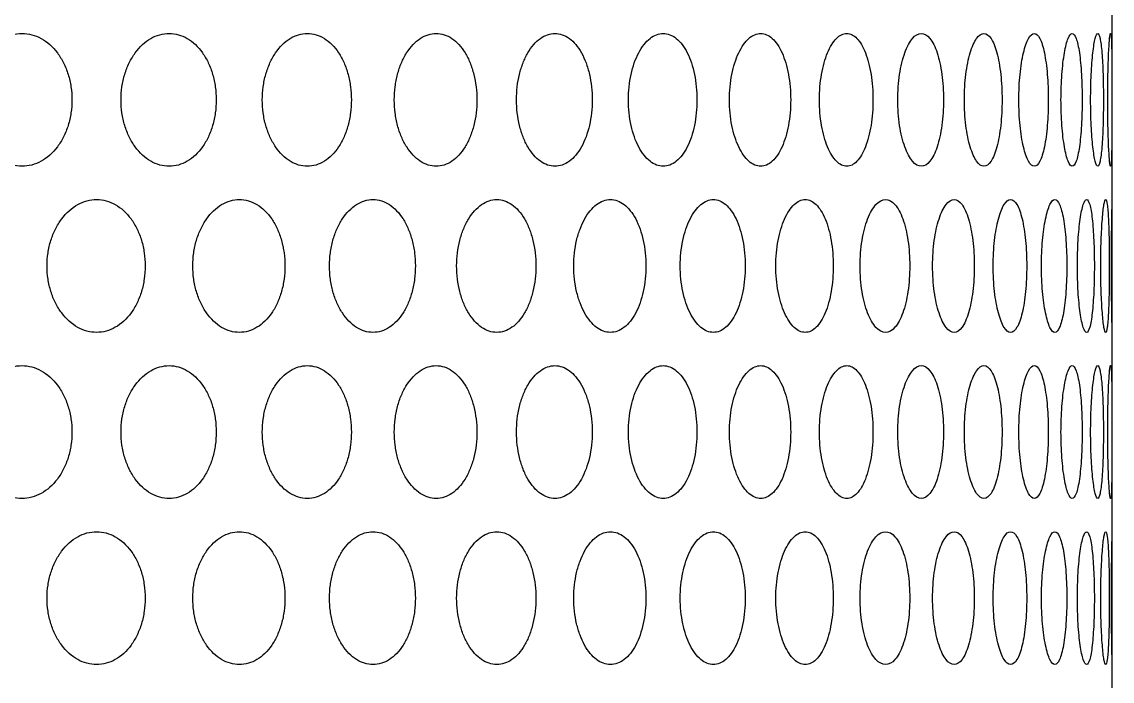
# Model space of a CAD drawing. Header units: millimetres. Extents: x 324 to 7054, y -67 to 2159.
# Drawn here: x 859.9 to 925.5, y 274 to 313.7 of the extents above; entities that cross this region are included whole.
import ezdxf

# ---------------------------------------------------------------- set-up
doc = ezdxf.new("R2010")
doc.units = ezdxf.units.MM
doc.header["$LTSCALE"] = 153.67
doc.layers.get('0').update_dxf_attribs({"linetype": 'CONTINUOUS'})
doc.layers.add('02___PRT_ALL_AXES', color=7, linetype='CONTINUOUS')

msp = doc.modelspace()

# ---------------------------------------------------------------- linework, layer by layer
at = {"linetype": 'Continuous'}
msp.add_line((925.51376, 232.49176), (925.51376, 776), dxfattribs=at)
at = {"layer": '02___PRT_ALL_AXES', "linetype": 'Continuous'}
for points, knots in [([(856.79919, 309), (856.79946, 309.26583), (856.83959, 309.78945), (857.0179, 310.54514), (857.3032, 311.23528), (857.81655, 312.04859), (858.66777, 312.7909), (859.86921, 313.10456), (861.05834, 312.79082), (861.89062, 312.05038), (862.38939, 311.2386), (862.66629, 310.54817), (862.83908, 309.79095), (862.8779, 309.2663), (862.87815, 309)], [0, 0, 0, 0, 0.0625, 0.125, 0.1875, 0.25, 0.375, 0.5, 0.625, 0.75, 0.8125, 0.875, 0.9375, 1, 1, 1, 1]), ([(865.83264, 309), (865.83289, 309.26583), (865.87083, 309.78945), (866.03938, 310.54514), (866.309, 311.23528), (866.79401, 312.04859), (867.59787, 312.7909), (868.7314, 313.10456), (869.85217, 312.79082), (870.63583, 312.05038), (871.10524, 311.2386), (871.36577, 310.54817), (871.52831, 309.79095), (871.56482, 309.2663), (871.56506, 309)], [0, 0, 0, 0, 0.0625, 0.125, 0.1875, 0.25, 0.375, 0.5, 0.625, 0.75, 0.8125, 0.875, 0.9375, 1, 1, 1, 1]), ([(874.34044, 309), (874.34068, 309.26583), (874.37627, 309.78945), (874.53437, 310.54514), (874.78724, 311.23528), (875.24198, 312.04859), (875.99525, 312.7909), (877.05633, 313.10456), (878.10425, 312.79082), (878.83617, 312.05038), (879.27434, 311.2386), (879.51745, 310.54817), (879.66908, 309.79095), (879.70314, 309.2663), (879.70336, 309)], [0, 0, 0, 0, 0.0625, 0.125, 0.1875, 0.25, 0.375, 0.5, 0.625, 0.75, 0.8125, 0.875, 0.9375, 1, 1, 1, 1]), ([(882.28853, 309), (882.28875, 309.26583), (882.32185, 309.78945), (882.46888, 310.54514), (882.70398, 311.23528), (883.12662, 312.04859), (883.8263, 312.7909), (884.81069, 313.10456), (885.78155, 312.79082), (886.4588, 312.05038), (886.86397, 311.2386), (887.08869, 310.54817), (887.22882, 309.79095), (887.26029, 309.2663), (887.26049, 309)], [0, 0, 0, 0, 0.0625, 0.125, 0.1875, 0.25, 0.375, 0.5, 0.625, 0.75, 0.8125, 0.875, 0.9375, 1, 1, 1, 1]), ([(889.64509, 309), (889.64529, 309.26583), (889.67577, 309.78945), (889.81114, 310.54514), (890.02753, 311.23528), (890.41639, 312.04859), (891.05967, 312.7909), (891.96342, 313.10456), (892.85334, 312.79082), (893.47321, 312.05038), (893.84376, 311.2386), (894.04919, 310.54817), (894.17725, 309.79095), (894.20601, 309.2663), (894.20619, 309)], [0, 0, 0, 0, 0.0625, 0.125, 0.1875, 0.25, 0.375, 0.5, 0.625, 0.75, 0.8125, 0.875, 0.9375, 1, 1, 1, 1]), ([(896.38068, 309), (896.38086, 309.26583), (896.4086, 309.78945), (896.53176, 310.54514), (896.72858, 311.23528), (897.08209, 312.04859), (897.6664, 312.7909), (898.4859, 313.10456), (899.29132, 312.79082), (899.85133, 312.05038), (900.18578, 311.2386), (900.37109, 310.54817), (900.48657, 309.79095), (900.51249, 309.2663), (900.51266, 309)], [0, 0, 0, 0, 0.0625, 0.125, 0.1875, 0.25, 0.375, 0.5, 0.625, 0.75, 0.8125, 0.875, 0.9375, 1, 1, 1, 1]), ([(902.46833, 309), (902.4685, 309.26583), (902.49338, 309.78945), (902.60384, 310.54514), (902.7803, 311.23528), (903.09705, 312.04859), (903.62005, 312.7909), (904.35202, 313.10456), (905.06971, 312.79082), (905.56762, 312.05038), (905.86462, 311.2386), (906.02908, 310.54817), (906.13152, 309.79095), (906.15451, 309.2663), (906.15466, 309)], [0, 0, 0, 0, 0.0625, 0.125, 0.1875, 0.25, 0.375, 0.5, 0.625, 0.75, 0.8125, 0.875, 0.9375, 1, 1, 1, 1]), ([(907.88368, 309), (907.88383, 309.26583), (907.90576, 309.78945), (908.00308, 310.54514), (908.15847, 311.23528), (908.43719, 312.04859), (908.89679, 312.7909), (909.53829, 313.10456), (910.16539, 312.79082), (910.59919, 312.05038), (910.85757, 311.2386), (911.00052, 310.54817), (911.0895, 309.79095), (911.10947, 309.2663), (911.1096, 309)], [0, 0, 0, 0, 0.0625, 0.125, 0.1875, 0.25, 0.375, 0.5, 0.625, 0.75, 0.8125, 0.875, 0.9375, 1, 1, 1, 1]), ([(912.60505, 309), (912.60518, 309.26583), (912.62407, 309.78945), (912.70786, 310.54514), (912.84155, 311.23528), (913.08114, 312.04859), (913.47549, 312.7909), (914.02396, 313.10456), (914.55796, 312.79082), (914.92592, 312.05038), (915.14464, 311.2386), (915.2655, 310.54817), (915.34067, 309.79095), (915.35753, 309.2663), (915.35764, 309)], [0, 0, 0, 0, 0.0625, 0.125, 0.1875, 0.25, 0.375, 0.5, 0.625, 0.75, 0.8125, 0.875, 0.9375, 1, 1, 1, 1]), ([(916.61355, 309), (916.61365, 309.26583), (916.62942, 309.78945), (916.69935, 310.54514), (916.81082, 311.23528), (917.0103, 312.04859), (917.33783, 312.7909), (917.79107, 313.10456), (918.22982, 312.79082), (918.53048, 312.05038), (918.70866, 311.2386), (918.80695, 310.54817), (918.86801, 309.79095), (918.8817, 309.2663), (918.88179, 309)], [0, 0, 0, 0, 0.0625, 0.125, 0.1875, 0.25, 0.375, 0.5, 0.625, 0.75, 0.8125, 0.875, 0.9375, 1, 1, 1, 1]), ([(919.89311, 309), (919.8932, 309.26583), (919.90579, 309.78945), (919.96157, 310.54514), (920.05037, 311.23528), (920.20895, 312.04859), (920.46835, 312.7909), (920.82455, 313.10456), (921.1663, 312.79082), (921.39844, 312.05038), (921.53537, 311.2386), (921.6107, 310.54817), (921.6574, 309.79095), (921.66786, 309.2663), (921.66793, 309)], [0, 0, 0, 0, 0.0625, 0.125, 0.1875, 0.25, 0.375, 0.5, 0.625, 0.75, 0.8125, 0.875, 0.9375, 1, 1, 1, 1]), ([(922.43063, 309), (922.43069, 309.26583), (922.44005, 309.78945), (922.48147, 310.54514), (922.54723, 311.23528), (922.66429, 312.04859), (922.85451, 312.7909), (923.11224, 313.10456), (923.35562, 312.79082), (923.51833, 312.05038), (923.61345, 311.2386), (923.66551, 310.54817), (923.69768, 309.79095), (923.70487, 309.2663), (923.70491, 309)], [0, 0, 0, 0, 0.0625, 0.125, 0.1875, 0.25, 0.375, 0.5, 0.625, 0.75, 0.8125, 0.875, 0.9375, 1, 1, 1, 1]), ([(924.21593, 309), (924.21597, 309.26583), (924.22206, 309.78945), (924.24895, 310.54514), (924.29143, 311.23528), (924.36647, 312.04859), (924.48676, 312.7909), (924.645, 313.10456), (924.78904, 312.79082), (924.88165, 312.05038), (924.93459, 311.2386), (924.96318, 310.54817), (924.98067, 309.79095), (924.98456, 309.2663), (924.98459, 309)], [0, 0, 0, 0, 0.0625, 0.125, 0.1875, 0.25, 0.375, 0.5, 0.625, 0.75, 0.8125, 0.875, 0.9375, 1, 1, 1, 1]), ([(925.24188, 309), (925.2419, 309.26583), (925.2447, 309.78945), (925.25694, 310.54514), (925.27596, 311.23528), (925.3087, 312.04859), (925.35857, 312.7909), (925.41668, 313.10456), (925.4608, 312.79082), (925.48295, 312.05038), (925.49349, 311.2386), (925.4985, 310.54817), (925.50125, 309.79095), (925.50183, 309.2663), (925.50183, 309)], [0, 0, 0, 0, 0.0625, 0.125, 0.1875, 0.25, 0.375, 0.5, 0.625, 0.75, 0.8125, 0.875, 0.9375, 1, 1, 1, 1]), ([(862.87815, 309), (862.87789, 308.73417), (862.83922, 308.21055), (862.66715, 307.45486), (862.39107, 306.76472), (861.8923, 305.95141), (861.05928, 305.2091), (859.86694, 304.89544), (858.6687, 305.20918), (857.81827, 305.94962), (857.30493, 306.7614), (857.01879, 307.45183), (856.83974, 308.20905), (856.79945, 308.7337), (856.79919, 309)], [0, 0, 0, 0, 0.0625, 0.125, 0.1875, 0.25, 0.375, 0.5, 0.625, 0.75, 0.8125, 0.875, 0.9375, 1, 1, 1, 1]), ([(871.56506, 309), (871.56482, 308.73417), (871.52844, 308.21055), (871.36658, 307.45486), (871.10682, 306.76472), (870.63742, 305.95141), (869.85305, 305.2091), (868.72926, 304.89544), (867.59875, 305.20918), (866.79564, 305.94962), (866.31063, 306.7614), (866.04022, 307.45183), (865.87097, 308.20905), (865.83289, 308.7337), (865.83264, 309)], [0, 0, 0, 0, 0.0625, 0.125, 0.1875, 0.25, 0.375, 0.5, 0.625, 0.75, 0.8125, 0.875, 0.9375, 1, 1, 1, 1]), ([(879.70336, 309), (879.70314, 308.73417), (879.66921, 308.21055), (879.5182, 307.45486), (879.27581, 306.76472), (878.83765, 305.95141), (878.10507, 305.2091), (877.05433, 304.89544), (875.99608, 305.20918), (875.2435, 305.94962), (874.78877, 306.7614), (874.53516, 307.45183), (874.3764, 308.20905), (874.34067, 308.7337), (874.34044, 309)], [0, 0, 0, 0, 0.0625, 0.125, 0.1875, 0.25, 0.375, 0.5, 0.625, 0.75, 0.8125, 0.875, 0.9375, 1, 1, 1, 1]), ([(887.26049, 309), (887.26028, 308.73417), (887.22893, 308.21055), (887.08938, 307.45486), (886.86533, 306.76472), (886.46017, 305.95141), (885.78231, 305.2091), (884.80883, 304.89544), (883.82707, 305.20918), (883.12804, 305.94962), (882.7054, 306.7614), (882.46961, 307.45183), (882.32197, 308.20905), (882.28874, 308.7337), (882.28853, 309)], [0, 0, 0, 0, 0.0625, 0.125, 0.1875, 0.25, 0.375, 0.5, 0.625, 0.75, 0.8125, 0.875, 0.9375, 1, 1, 1, 1]), ([(894.20619, 309), (894.206, 308.73417), (894.17735, 308.21055), (894.04983, 307.45486), (893.84501, 306.76472), (893.47446, 305.95141), (892.85405, 305.2091), (891.96172, 304.89544), (891.06037, 305.20918), (890.41769, 305.94962), (890.02884, 306.7614), (889.81181, 307.45183), (889.67589, 308.20905), (889.64529, 308.7337), (889.64509, 309)], [0, 0, 0, 0, 0.0625, 0.125, 0.1875, 0.25, 0.375, 0.5, 0.625, 0.75, 0.8125, 0.875, 0.9375, 1, 1, 1, 1]), ([(900.51266, 309), (900.51249, 308.73417), (900.48666, 308.21055), (900.37166, 307.45486), (900.1869, 306.76472), (899.85246, 305.95141), (899.29196, 305.2091), (898.48436, 304.89544), (897.66704, 305.20918), (897.08327, 305.94962), (896.72977, 306.7614), (896.53237, 307.45183), (896.4087, 308.20905), (896.38086, 308.7337), (896.38068, 309)], [0, 0, 0, 0, 0.0625, 0.125, 0.1875, 0.25, 0.375, 0.5, 0.625, 0.75, 0.8125, 0.875, 0.9375, 1, 1, 1, 1]), ([(906.15466, 309), (906.15451, 308.73417), (906.1316, 308.21055), (906.02959, 307.45486), (905.86562, 306.76472), (905.56862, 305.95141), (905.07028, 305.2091), (904.35064, 304.89544), (903.62062, 305.20918), (903.09811, 305.94962), (902.78136, 306.7614), (902.60439, 307.45183), (902.49347, 308.20905), (902.46849, 308.7337), (902.46833, 309)], [0, 0, 0, 0, 0.0625, 0.125, 0.1875, 0.25, 0.375, 0.5, 0.625, 0.75, 0.8125, 0.875, 0.9375, 1, 1, 1, 1]), ([(911.1096, 309), (911.10946, 308.73417), (911.08957, 308.21055), (911.00096, 307.45486), (910.85844, 306.76472), (910.60007, 305.95141), (910.16589, 305.2091), (909.53709, 304.89544), (908.89728, 305.20918), (908.43813, 305.94962), (908.15941, 306.7614), (908.00357, 307.45183), (907.90584, 308.20905), (907.88383, 308.7337), (907.88368, 309)], [0, 0, 0, 0, 0.0625, 0.125, 0.1875, 0.25, 0.375, 0.5, 0.625, 0.75, 0.8125, 0.875, 0.9375, 1, 1, 1, 1]), ([(915.35764, 309), (915.35753, 308.73417), (915.34073, 308.21055), (915.26587, 307.45486), (915.14537, 306.76472), (914.92666, 305.95141), (914.55838, 305.2091), (914.02293, 304.89544), (913.47591, 305.20918), (913.08194, 305.94962), (912.84236, 306.7614), (912.70828, 307.45183), (912.62414, 308.20905), (912.60518, 308.7337), (912.60505, 309)], [0, 0, 0, 0, 0.0625, 0.125, 0.1875, 0.25, 0.375, 0.5, 0.625, 0.75, 0.8125, 0.875, 0.9375, 1, 1, 1, 1]), ([(918.88179, 309), (918.88169, 308.73417), (918.86806, 308.21055), (918.80725, 307.45486), (918.70925, 306.76472), (918.53109, 305.95141), (918.23018, 305.2091), (917.79023, 304.89544), (917.33818, 305.20918), (917.01097, 305.94962), (916.81149, 306.7614), (916.6997, 307.45183), (916.62948, 308.20905), (916.61365, 308.7337), (916.61355, 309)], [0, 0, 0, 0, 0.0625, 0.125, 0.1875, 0.25, 0.375, 0.5, 0.625, 0.75, 0.8125, 0.875, 0.9375, 1, 1, 1, 1]), ([(921.66793, 309), (921.66786, 308.73417), (921.65744, 308.21055), (921.61093, 307.45486), (921.53582, 306.76472), (921.39891, 305.95141), (921.16657, 305.2091), (920.82389, 304.89544), (920.46862, 305.20918), (920.20948, 305.94962), (920.0509, 306.7614), (919.96185, 307.45183), (919.90583, 308.20905), (919.8932, 308.7337), (919.89311, 309)], [0, 0, 0, 0, 0.0625, 0.125, 0.1875, 0.25, 0.375, 0.5, 0.625, 0.75, 0.8125, 0.875, 0.9375, 1, 1, 1, 1]), ([(923.70491, 309), (923.70487, 308.73417), (923.69771, 308.21055), (923.66567, 307.45486), (923.61377, 306.76472), (923.51865, 305.95141), (923.35582, 305.2091), (923.11177, 304.89544), (922.8547, 305.20918), (922.66467, 305.94962), (922.54763, 306.7614), (922.48167, 307.45183), (922.44008, 308.20905), (922.43069, 308.7337), (922.43063, 309)], [0, 0, 0, 0, 0.0625, 0.125, 0.1875, 0.25, 0.375, 0.5, 0.625, 0.75, 0.8125, 0.875, 0.9375, 1, 1, 1, 1]), ([(924.98459, 309), (924.98456, 308.73417), (924.98069, 308.21055), (924.96327, 307.45486), (924.93476, 306.76472), (924.88183, 305.95141), (924.78916, 305.2091), (924.64471, 304.89544), (924.48688, 305.20918), (924.36672, 305.94962), (924.29168, 306.7614), (924.24908, 307.45183), (924.22209, 308.20905), (924.21597, 308.7337), (924.21593, 309)], [0, 0, 0, 0, 0.0625, 0.125, 0.1875, 0.25, 0.375, 0.5, 0.625, 0.75, 0.8125, 0.875, 0.9375, 1, 1, 1, 1]), ([(925.50183, 309), (925.50183, 308.73417), (925.50126, 308.21055), (925.49851, 307.45486), (925.49353, 306.76472), (925.48299, 305.95141), (925.46084, 305.2091), (925.41658, 304.89544), (925.35861, 305.20918), (925.30881, 305.94962), (925.27607, 306.7614), (925.257, 307.45183), (925.24471, 308.20905), (925.2419, 308.7337), (925.24188, 309)], [0, 0, 0, 0, 0.0625, 0.125, 0.1875, 0.25, 0.375, 0.5, 0.625, 0.75, 0.8125, 0.875, 0.9375, 1, 1, 1, 1]), ([(861.37941, 299), (861.37967, 299.26583), (861.41873, 299.78945), (861.59224, 300.54514), (861.86984, 301.23528), (862.36927, 302.04859), (863.19722, 302.7909), (864.36529, 303.10456), (865.52082, 302.79082), (866.3292, 302.05038), (866.81353, 301.2386), (867.08238, 300.54817), (867.25013, 299.79095), (867.28781, 299.2663), (867.28806, 299)], [0, 0, 0, 0, 0.0625, 0.125, 0.1875, 0.25, 0.375, 0.5, 0.625, 0.75, 0.8125, 0.875, 0.9375, 1, 1, 1, 1]), ([(870.15443, 299), (870.15467, 299.26583), (870.19146, 299.78945), (870.35486, 300.54514), (870.61623, 301.23528), (871.08635, 302.04859), (871.8653, 302.7909), (872.96316, 303.10456), (874.04804, 302.79082), (874.80622, 302.05038), (875.26023, 301.2386), (875.51218, 300.54817), (875.66934, 299.79095), (875.70465, 299.2663), (875.70488, 299)], [0, 0, 0, 0, 0.0625, 0.125, 0.1875, 0.25, 0.375, 0.5, 0.625, 0.75, 0.8125, 0.875, 0.9375, 1, 1, 1, 1]), ([(878.38649, 299), (878.38672, 299.26583), (878.42108, 299.78945), (878.57372, 300.54514), (878.81783, 301.23528), (879.25674, 302.04859), (879.98358, 302.7909), (881.00683, 303.10456), (882.01672, 302.79082), (882.72166, 302.05038), (883.14354, 301.2386), (883.37757, 300.54817), (883.52353, 299.79095), (883.55631, 299.2663), (883.55652, 299)], [0, 0, 0, 0, 0.0625, 0.125, 0.1875, 0.25, 0.375, 0.5, 0.625, 0.75, 0.8125, 0.875, 0.9375, 1, 1, 1, 1]), ([(886.04264, 299), (886.04286, 299.26583), (886.07467, 299.78945), (886.21593, 300.54514), (886.44179, 301.23528), (886.84774, 302.04859), (887.51956, 302.7909), (888.4641, 303.10456), (889.39496, 302.79082), (890.04385, 302.05038), (890.4319, 301.2386), (890.64708, 300.54817), (890.78124, 299.79095), (890.81137, 299.2663), (890.81157, 299)], [0, 0, 0, 0, 0.0625, 0.125, 0.1875, 0.25, 0.375, 0.5, 0.625, 0.75, 0.8125, 0.875, 0.9375, 1, 1, 1, 1]), ([(893.09225, 299), (893.09244, 299.26583), (893.12157, 299.78945), (893.25089, 300.54514), (893.4576, 301.23528), (893.82897, 302.04859), (894.44308, 302.7909), (895.30513, 303.10456), (896.15323, 302.79082), (896.74346, 302.05038), (897.09614, 301.2386), (897.29161, 300.54817), (897.41344, 299.79095), (897.44079, 299.2663), (897.44097, 299)], [0, 0, 0, 0, 0.0625, 0.125, 0.1875, 0.25, 0.375, 0.5, 0.625, 0.75, 0.8125, 0.875, 0.9375, 1, 1, 1, 1]), ([(899.50708, 299), (899.50726, 299.26583), (899.53358, 299.78945), (899.65045, 300.54514), (899.83718, 301.23528), (900.17248, 302.04859), (900.72641, 302.7909), (901.50253, 303.10456), (902.26447, 302.79082), (902.79369, 302.05038), (903.10958, 301.2386), (903.28455, 300.54817), (903.39356, 299.79095), (903.41804, 299.2663), (903.4182, 299)], [0, 0, 0, 0, 0.0625, 0.125, 0.1875, 0.25, 0.375, 0.5, 0.625, 0.75, 0.8125, 0.875, 0.9375, 1, 1, 1, 1]), ([(905.26146, 299), (905.26162, 299.26583), (905.28504, 299.78945), (905.38898, 300.54514), (905.55498, 301.23528), (905.85288, 302.04859), (906.34442, 302.7909), (907.0315, 303.10456), (907.70423, 302.79082), (908.17032, 302.05038), (908.44815, 301.2386), (908.60193, 300.54817), (908.69768, 299.79095), (908.71917, 299.2663), (908.71932, 299)], [0, 0, 0, 0, 0.0625, 0.125, 0.1875, 0.25, 0.375, 0.5, 0.625, 0.75, 0.8125, 0.875, 0.9375, 1, 1, 1, 1]), ([(910.33236, 299), (910.3325, 299.26583), (910.35292, 299.78945), (910.44352, 300.54514), (910.58813, 301.23528), (910.84742, 302.04859), (911.27461, 302.7909), (911.86989, 303.10456), (912.45073, 302.79082), (912.85181, 302.05038), (913.09048, 301.2386), (913.22245, 300.54817), (913.30457, 299.79095), (913.32299, 299.2663), (913.32311, 299)], [0, 0, 0, 0, 0.0625, 0.125, 0.1875, 0.25, 0.375, 0.5, 0.625, 0.75, 0.8125, 0.875, 0.9375, 1, 1, 1, 1]), ([(914.69948, 299), (914.6996, 299.26583), (914.71693, 299.78945), (914.79383, 300.54514), (914.91648, 301.23528), (915.13612, 302.04859), (915.49724, 302.7909), (915.99835, 303.10456), (916.48496, 302.79082), (916.81944, 302.05038), (917.01799, 301.2386), (917.12762, 300.54817), (917.19577, 299.79095), (917.21105, 299.2663), (917.21115, 299)], [0, 0, 0, 0, 0.0625, 0.125, 0.1875, 0.25, 0.375, 0.5, 0.625, 0.75, 0.8125, 0.875, 0.9375, 1, 1, 1, 1]), ([(918.34533, 299), (918.34543, 299.26583), (918.35962, 299.78945), (918.4225, 300.54514), (918.52269, 301.23528), (918.70181, 302.04859), (918.99542, 302.7909), (919.40034, 303.10456), (919.79079, 302.79082), (920.05733, 302.05038), (920.21495, 301.2386), (920.30181, 300.54817), (920.35572, 299.79095), (920.3678, 299.2663), (920.36787, 299)], [0, 0, 0, 0, 0.0625, 0.125, 0.1875, 0.25, 0.375, 0.5, 0.625, 0.75, 0.8125, 0.875, 0.9375, 1, 1, 1, 1]), ([(921.25533, 299), (921.25541, 299.26583), (921.26638, 299.78945), (921.31501, 300.54514), (921.39233, 301.23528), (921.53022, 302.04859), (921.75514, 302.7909), (922.06226, 303.10456), (922.35497, 302.79082), (922.5525, 302.05038), (922.66858, 301.2386), (922.73231, 300.54817), (922.77176, 299.79095), (922.78059, 299.2663), (922.78065, 299)], [0, 0, 0, 0, 0.0625, 0.125, 0.1875, 0.25, 0.375, 0.5, 0.625, 0.75, 0.8125, 0.875, 0.9375, 1, 1, 1, 1]), ([(923.41782, 299), (923.41788, 299.26583), (923.4256, 299.78945), (923.45977, 300.54514), (923.51392, 301.23528), (923.61002, 302.04859), (923.76535, 302.7909), (923.97344, 303.10456), (924.16725, 302.79082), (924.29497, 302.05038), (924.36904, 301.2386), (924.40939, 300.54817), (924.43423, 299.79095), (924.43977, 299.2663), (924.43981, 299)], [0, 0, 0, 0, 0.0625, 0.125, 0.1875, 0.25, 0.375, 0.5, 0.625, 0.75, 0.8125, 0.875, 0.9375, 1, 1, 1, 1]), ([(924.82416, 299), (924.82419, 299.26583), (924.82863, 299.78945), (924.8482, 300.54514), (924.87897, 301.23528), (924.93289, 302.04859), (925.01801, 302.7909), (925.12624, 303.10456), (925.22036, 302.79082), (925.27777, 302.05038), (925.30953, 301.2386), (925.32634, 300.54817), (925.33647, 299.79095), (925.3387, 299.2663), (925.33872, 299)], [0, 0, 0, 0, 0.0625, 0.125, 0.1875, 0.25, 0.375, 0.5, 0.625, 0.75, 0.8125, 0.875, 0.9375, 1, 1, 1, 1]), ([(925.4687, 299), (925.4687, 299.26583), (925.46985, 299.78945), (925.47475, 300.54514), (925.482, 301.23528), (925.49353, 302.04859), (925.50811, 302.7909), (925.51359, 303.0079), (925.51376, 302.9994), (925.51376, 302.99821)], [0, 0, 0, 0, 0.12268473, 0.24536945, 0.36805418, 0.49073891, 0.73610836, 0.98147781, 1, 1, 1, 1]), ([(867.28806, 299), (867.28781, 298.73417), (867.25026, 298.21055), (867.08321, 297.45486), (866.81516, 296.76472), (866.33083, 295.95141), (865.52173, 295.2091), (864.36309, 294.89544), (863.19813, 295.20918), (862.37095, 295.94962), (861.87152, 296.7614), (861.5931, 297.45183), (861.41887, 298.20905), (861.37967, 298.7337), (861.37941, 299)], [0, 0, 0, 0, 0.0625, 0.125, 0.1875, 0.25, 0.375, 0.5, 0.625, 0.75, 0.8125, 0.875, 0.9375, 1, 1, 1, 1]), ([(875.70488, 299), (875.70464, 298.73417), (875.66947, 298.21055), (875.51296, 297.45486), (875.26176, 296.76472), (874.80775, 295.95141), (874.0489, 295.2091), (872.96109, 294.89544), (871.86616, 295.20918), (871.08792, 295.94962), (870.61782, 296.7614), (870.35567, 297.45183), (870.19159, 298.20905), (870.15467, 298.7337), (870.15443, 299)], [0, 0, 0, 0, 0.0625, 0.125, 0.1875, 0.25, 0.375, 0.5, 0.625, 0.75, 0.8125, 0.875, 0.9375, 1, 1, 1, 1]), ([(883.55652, 299), (883.5563, 298.73417), (883.52365, 298.21055), (883.3783, 297.45486), (883.14496, 296.76472), (882.72308, 295.95141), (882.01752, 295.2091), (881.0049, 294.89544), (879.98438, 295.20918), (879.25821, 295.94962), (878.81931, 296.7614), (878.57449, 297.45183), (878.42121, 298.20905), (878.38671, 298.7337), (878.38649, 299)], [0, 0, 0, 0, 0.0625, 0.125, 0.1875, 0.25, 0.375, 0.5, 0.625, 0.75, 0.8125, 0.875, 0.9375, 1, 1, 1, 1]), ([(890.81157, 299), (890.81137, 298.73417), (890.78135, 298.21055), (890.64775, 297.45486), (890.4332, 296.76472), (890.04516, 295.95141), (889.3957, 295.2091), (888.46232, 294.89544), (887.5203, 295.20918), (886.84911, 295.94962), (886.44316, 296.7614), (886.21664, 297.45183), (886.07478, 298.20905), (886.04285, 298.7337), (886.04264, 299)], [0, 0, 0, 0, 0.0625, 0.125, 0.1875, 0.25, 0.375, 0.5, 0.625, 0.75, 0.8125, 0.875, 0.9375, 1, 1, 1, 1]), ([(897.44097, 299), (897.44079, 298.73417), (897.41354, 298.21055), (897.29221, 297.45486), (897.09732, 296.76472), (896.74465, 295.95141), (896.1539, 295.2091), (895.30351, 294.89544), (894.44375, 295.20918), (893.83022, 295.94962), (893.45885, 296.7614), (893.25154, 297.45183), (893.12168, 298.20905), (893.09244, 298.7337), (893.09225, 299)], [0, 0, 0, 0, 0.0625, 0.125, 0.1875, 0.25, 0.375, 0.5, 0.625, 0.75, 0.8125, 0.875, 0.9375, 1, 1, 1, 1]), ([(903.4182, 299), (903.41803, 298.73417), (903.39365, 298.21055), (903.2851, 297.45486), (903.11064, 296.76472), (902.79476, 295.95141), (902.26508, 295.2091), (901.50107, 294.89544), (900.72701, 295.20918), (900.1736, 295.94962), (899.83831, 296.7614), (899.65103, 297.45183), (899.53368, 298.20905), (899.50725, 298.7337), (899.50708, 299)], [0, 0, 0, 0, 0.0625, 0.125, 0.1875, 0.25, 0.375, 0.5, 0.625, 0.75, 0.8125, 0.875, 0.9375, 1, 1, 1, 1]), ([(908.71932, 299), (908.71917, 298.73417), (908.69776, 298.21055), (908.6024, 297.45486), (908.44908, 296.76472), (908.17126, 295.95141), (907.70477, 295.2091), (907.03021, 294.89544), (906.34495, 295.20918), (905.85387, 295.94962), (905.55599, 296.7614), (905.3895, 297.45183), (905.28512, 298.20905), (905.26162, 298.7337), (905.26146, 299)], [0, 0, 0, 0, 0.0625, 0.125, 0.1875, 0.25, 0.375, 0.5, 0.625, 0.75, 0.8125, 0.875, 0.9375, 1, 1, 1, 1]), ([(913.32311, 299), (913.32299, 298.73417), (913.30463, 298.21055), (913.22286, 297.45486), (913.09128, 296.76472), (912.85262, 295.95141), (912.45119, 295.2091), (911.86877, 294.89544), (911.27507, 295.20918), (910.84829, 295.94962), (910.58901, 296.7614), (910.44397, 297.45183), (910.35299, 298.20905), (910.3325, 298.7337), (910.33236, 299)], [0, 0, 0, 0, 0.0625, 0.125, 0.1875, 0.25, 0.375, 0.5, 0.625, 0.75, 0.8125, 0.875, 0.9375, 1, 1, 1, 1]), ([(917.21115, 299), (917.21105, 298.73417), (917.19583, 298.21055), (917.12796, 297.45486), (917.01865, 296.76472), (916.82012, 295.95141), (916.48535, 295.2091), (915.99741, 294.89544), (915.49763, 295.20918), (915.13686, 295.94962), (914.91722, 296.7614), (914.79422, 297.45183), (914.717, 298.20905), (914.69959, 298.7337), (914.69948, 299)], [0, 0, 0, 0, 0.0625, 0.125, 0.1875, 0.25, 0.375, 0.5, 0.625, 0.75, 0.8125, 0.875, 0.9375, 1, 1, 1, 1]), ([(920.36787, 299), (920.36779, 298.73417), (920.35576, 298.21055), (920.30207, 297.45486), (920.21548, 296.76472), (920.05786, 295.95141), (919.7911, 295.2091), (919.39959, 294.89544), (918.99573, 295.20918), (918.70241, 295.94962), (918.52329, 296.7614), (918.42282, 297.45183), (918.35967, 298.20905), (918.34543, 298.7337), (918.34533, 299)], [0, 0, 0, 0, 0.0625, 0.125, 0.1875, 0.25, 0.375, 0.5, 0.625, 0.75, 0.8125, 0.875, 0.9375, 1, 1, 1, 1]), ([(922.78065, 299), (922.78059, 298.73417), (922.77179, 298.21055), (922.7325, 297.45486), (922.66896, 296.76472), (922.55289, 295.95141), (922.35521, 295.2091), (922.06169, 294.89544), (921.75537, 295.20918), (921.53068, 295.94962), (921.3928, 296.7614), (921.31525, 297.45183), (921.26643, 298.20905), (921.2554, 298.7337), (921.25533, 299)], [0, 0, 0, 0, 0.0625, 0.125, 0.1875, 0.25, 0.375, 0.5, 0.625, 0.75, 0.8125, 0.875, 0.9375, 1, 1, 1, 1]), ([(924.43981, 299), (924.43977, 298.73417), (924.43425, 298.21055), (924.40951, 297.45486), (924.36928, 296.76472), (924.29523, 295.95141), (924.16741, 295.2091), (923.97306, 294.89544), (923.76551, 295.20918), (923.61034, 295.94962), (923.51425, 296.7614), (923.45994, 297.45183), (923.42563, 298.20905), (923.41788, 298.7337), (923.41782, 299)], [0, 0, 0, 0, 0.0625, 0.125, 0.1875, 0.25, 0.375, 0.5, 0.625, 0.75, 0.8125, 0.875, 0.9375, 1, 1, 1, 1]), ([(925.33872, 299), (925.3387, 298.73417), (925.33648, 298.21055), (925.32639, 297.45486), (925.30963, 296.76472), (925.27789, 295.95141), (925.22044, 295.2091), (925.12605, 294.89544), (925.01809, 295.20918), (924.93307, 295.94962), (924.87915, 296.7614), (924.8483, 297.45183), (924.82865, 298.20905), (924.82419, 298.7337), (924.82416, 299)], [0, 0, 0, 0, 0.0625, 0.125, 0.1875, 0.25, 0.375, 0.5, 0.625, 0.75, 0.8125, 0.875, 0.9375, 1, 1, 1, 1]), ([(925.51376, 295.00183), (925.51376, 295.00062), (925.51359, 294.99202), (925.50811, 295.20918), (925.49357, 295.94962), (925.48204, 296.7614), (925.47477, 297.45183), (925.46985, 298.20905), (925.4687, 298.7337), (925.4687, 299)], [0, 0, 0, 0, 0.0187605, 0.26407038, 0.50938025, 0.63203519, 0.75469013, 0.87734506, 1, 1, 1, 1]), ([(856.79919, 289), (856.79946, 289.26583), (856.83959, 289.78945), (857.0179, 290.54514), (857.3032, 291.23528), (857.81655, 292.04859), (858.66777, 292.7909), (859.86921, 293.10456), (861.05834, 292.79082), (861.89062, 292.05038), (862.38939, 291.2386), (862.66629, 290.54817), (862.83908, 289.79095), (862.8779, 289.2663), (862.87815, 289)], [0, 0, 0, 0, 0.0625, 0.125, 0.1875, 0.25, 0.375, 0.5, 0.625, 0.75, 0.8125, 0.875, 0.9375, 1, 1, 1, 1]), ([(865.83264, 289), (865.83289, 289.26583), (865.87083, 289.78945), (866.03938, 290.54514), (866.309, 291.23528), (866.79401, 292.04859), (867.59787, 292.7909), (868.7314, 293.10456), (869.85217, 292.79082), (870.63583, 292.05038), (871.10524, 291.2386), (871.36577, 290.54817), (871.52831, 289.79095), (871.56482, 289.2663), (871.56506, 289)], [0, 0, 0, 0, 0.0625, 0.125, 0.1875, 0.25, 0.375, 0.5, 0.625, 0.75, 0.8125, 0.875, 0.9375, 1, 1, 1, 1]), ([(874.34044, 289), (874.34068, 289.26583), (874.37627, 289.78945), (874.53437, 290.54514), (874.78724, 291.23528), (875.24198, 292.04859), (875.99525, 292.7909), (877.05633, 293.10456), (878.10425, 292.79082), (878.83617, 292.05038), (879.27434, 291.2386), (879.51745, 290.54817), (879.66908, 289.79095), (879.70314, 289.2663), (879.70336, 289)], [0, 0, 0, 0, 0.0625, 0.125, 0.1875, 0.25, 0.375, 0.5, 0.625, 0.75, 0.8125, 0.875, 0.9375, 1, 1, 1, 1]), ([(882.28853, 289), (882.28875, 289.26583), (882.32185, 289.78945), (882.46888, 290.54514), (882.70398, 291.23528), (883.12662, 292.04859), (883.8263, 292.7909), (884.81069, 293.10456), (885.78155, 292.79082), (886.4588, 292.05038), (886.86397, 291.2386), (887.08869, 290.54817), (887.22882, 289.79095), (887.26029, 289.2663), (887.26049, 289)], [0, 0, 0, 0, 0.0625, 0.125, 0.1875, 0.25, 0.375, 0.5, 0.625, 0.75, 0.8125, 0.875, 0.9375, 1, 1, 1, 1]), ([(889.64509, 289), (889.64529, 289.26583), (889.67577, 289.78945), (889.81114, 290.54514), (890.02753, 291.23528), (890.41639, 292.04859), (891.05967, 292.7909), (891.96342, 293.10456), (892.85334, 292.79082), (893.47321, 292.05038), (893.84376, 291.2386), (894.04919, 290.54817), (894.17725, 289.79095), (894.20601, 289.2663), (894.20619, 289)], [0, 0, 0, 0, 0.0625, 0.125, 0.1875, 0.25, 0.375, 0.5, 0.625, 0.75, 0.8125, 0.875, 0.9375, 1, 1, 1, 1]), ([(896.38068, 289), (896.38086, 289.26583), (896.4086, 289.78945), (896.53176, 290.54514), (896.72858, 291.23528), (897.08209, 292.04859), (897.6664, 292.7909), (898.4859, 293.10456), (899.29132, 292.79082), (899.85133, 292.05038), (900.18578, 291.2386), (900.37109, 290.54817), (900.48657, 289.79095), (900.51249, 289.2663), (900.51266, 289)], [0, 0, 0, 0, 0.0625, 0.125, 0.1875, 0.25, 0.375, 0.5, 0.625, 0.75, 0.8125, 0.875, 0.9375, 1, 1, 1, 1]), ([(902.46833, 289), (902.4685, 289.26583), (902.49338, 289.78945), (902.60384, 290.54514), (902.7803, 291.23528), (903.09705, 292.04859), (903.62005, 292.7909), (904.35202, 293.10456), (905.06971, 292.79082), (905.56762, 292.05038), (905.86462, 291.2386), (906.02908, 290.54817), (906.13152, 289.79095), (906.15451, 289.2663), (906.15466, 289)], [0, 0, 0, 0, 0.0625, 0.125, 0.1875, 0.25, 0.375, 0.5, 0.625, 0.75, 0.8125, 0.875, 0.9375, 1, 1, 1, 1]), ([(907.88368, 289), (907.88383, 289.26583), (907.90576, 289.78945), (908.00308, 290.54514), (908.15847, 291.23528), (908.43719, 292.04859), (908.89679, 292.7909), (909.53829, 293.10456), (910.16539, 292.79082), (910.59919, 292.05038), (910.85757, 291.2386), (911.00052, 290.54817), (911.0895, 289.79095), (911.10947, 289.2663), (911.1096, 289)], [0, 0, 0, 0, 0.0625, 0.125, 0.1875, 0.25, 0.375, 0.5, 0.625, 0.75, 0.8125, 0.875, 0.9375, 1, 1, 1, 1]), ([(912.60505, 289), (912.60518, 289.26583), (912.62407, 289.78945), (912.70786, 290.54514), (912.84155, 291.23528), (913.08114, 292.04859), (913.47549, 292.7909), (914.02396, 293.10456), (914.55796, 292.79082), (914.92592, 292.05038), (915.14464, 291.2386), (915.2655, 290.54817), (915.34067, 289.79095), (915.35753, 289.2663), (915.35764, 289)], [0, 0, 0, 0, 0.0625, 0.125, 0.1875, 0.25, 0.375, 0.5, 0.625, 0.75, 0.8125, 0.875, 0.9375, 1, 1, 1, 1]), ([(916.61355, 289), (916.61365, 289.26583), (916.62942, 289.78945), (916.69935, 290.54514), (916.81082, 291.23528), (917.0103, 292.04859), (917.33783, 292.7909), (917.79107, 293.10456), (918.22982, 292.79082), (918.53048, 292.05038), (918.70866, 291.2386), (918.80695, 290.54817), (918.86801, 289.79095), (918.8817, 289.2663), (918.88179, 289)], [0, 0, 0, 0, 0.0625, 0.125, 0.1875, 0.25, 0.375, 0.5, 0.625, 0.75, 0.8125, 0.875, 0.9375, 1, 1, 1, 1]), ([(919.89311, 289), (919.8932, 289.26583), (919.90579, 289.78945), (919.96157, 290.54514), (920.05037, 291.23528), (920.20895, 292.04859), (920.46835, 292.7909), (920.82455, 293.10456), (921.1663, 292.79082), (921.39844, 292.05038), (921.53537, 291.2386), (921.6107, 290.54817), (921.6574, 289.79095), (921.66786, 289.2663), (921.66793, 289)], [0, 0, 0, 0, 0.0625, 0.125, 0.1875, 0.25, 0.375, 0.5, 0.625, 0.75, 0.8125, 0.875, 0.9375, 1, 1, 1, 1]), ([(922.43063, 289), (922.43069, 289.26583), (922.44005, 289.78945), (922.48147, 290.54514), (922.54723, 291.23528), (922.66429, 292.04859), (922.85451, 292.7909), (923.11224, 293.10456), (923.35562, 292.79082), (923.51833, 292.05038), (923.61345, 291.2386), (923.66551, 290.54817), (923.69768, 289.79095), (923.70487, 289.2663), (923.70491, 289)], [0, 0, 0, 0, 0.0625, 0.125, 0.1875, 0.25, 0.375, 0.5, 0.625, 0.75, 0.8125, 0.875, 0.9375, 1, 1, 1, 1]), ([(924.21593, 289), (924.21597, 289.26583), (924.22206, 289.78945), (924.24895, 290.54514), (924.29143, 291.23528), (924.36647, 292.04859), (924.48676, 292.7909), (924.645, 293.10456), (924.78904, 292.79082), (924.88165, 292.05038), (924.93459, 291.2386), (924.96318, 290.54817), (924.98067, 289.79095), (924.98456, 289.2663), (924.98459, 289)], [0, 0, 0, 0, 0.0625, 0.125, 0.1875, 0.25, 0.375, 0.5, 0.625, 0.75, 0.8125, 0.875, 0.9375, 1, 1, 1, 1]), ([(925.24188, 289), (925.2419, 289.26583), (925.2447, 289.78945), (925.25694, 290.54514), (925.27596, 291.23528), (925.3087, 292.04859), (925.35857, 292.7909), (925.41668, 293.10456), (925.4608, 292.79082), (925.48295, 292.05038), (925.49349, 291.2386), (925.4985, 290.54817), (925.50125, 289.79095), (925.50183, 289.2663), (925.50183, 289)], [0, 0, 0, 0, 0.0625, 0.125, 0.1875, 0.25, 0.375, 0.5, 0.625, 0.75, 0.8125, 0.875, 0.9375, 1, 1, 1, 1]), ([(862.87815, 289), (862.87789, 288.73417), (862.83922, 288.21055), (862.66715, 287.45486), (862.39107, 286.76472), (861.8923, 285.95141), (861.05928, 285.2091), (859.86694, 284.89544), (858.6687, 285.20918), (857.81827, 285.94962), (857.30493, 286.7614), (857.01879, 287.45183), (856.83974, 288.20905), (856.79945, 288.7337), (856.79919, 289)], [0, 0, 0, 0, 0.0625, 0.125, 0.1875, 0.25, 0.375, 0.5, 0.625, 0.75, 0.8125, 0.875, 0.9375, 1, 1, 1, 1]), ([(871.56506, 289), (871.56482, 288.73417), (871.52844, 288.21055), (871.36658, 287.45486), (871.10682, 286.76472), (870.63742, 285.95141), (869.85305, 285.2091), (868.72926, 284.89544), (867.59875, 285.20918), (866.79564, 285.94962), (866.31063, 286.7614), (866.04022, 287.45183), (865.87097, 288.20905), (865.83289, 288.7337), (865.83264, 289)], [0, 0, 0, 0, 0.0625, 0.125, 0.1875, 0.25, 0.375, 0.5, 0.625, 0.75, 0.8125, 0.875, 0.9375, 1, 1, 1, 1]), ([(879.70336, 289), (879.70314, 288.73417), (879.66921, 288.21055), (879.5182, 287.45486), (879.27581, 286.76472), (878.83765, 285.95141), (878.10507, 285.2091), (877.05433, 284.89544), (875.99608, 285.20918), (875.2435, 285.94962), (874.78877, 286.7614), (874.53516, 287.45183), (874.3764, 288.20905), (874.34067, 288.7337), (874.34044, 289)], [0, 0, 0, 0, 0.0625, 0.125, 0.1875, 0.25, 0.375, 0.5, 0.625, 0.75, 0.8125, 0.875, 0.9375, 1, 1, 1, 1]), ([(887.26049, 289), (887.26028, 288.73417), (887.22893, 288.21055), (887.08938, 287.45486), (886.86533, 286.76472), (886.46017, 285.95141), (885.78231, 285.2091), (884.80883, 284.89544), (883.82707, 285.20918), (883.12804, 285.94962), (882.7054, 286.7614), (882.46961, 287.45183), (882.32197, 288.20905), (882.28874, 288.7337), (882.28853, 289)], [0, 0, 0, 0, 0.0625, 0.125, 0.1875, 0.25, 0.375, 0.5, 0.625, 0.75, 0.8125, 0.875, 0.9375, 1, 1, 1, 1]), ([(894.20619, 289), (894.206, 288.73417), (894.17735, 288.21055), (894.04983, 287.45486), (893.84501, 286.76472), (893.47446, 285.95141), (892.85405, 285.2091), (891.96172, 284.89544), (891.06037, 285.20918), (890.41769, 285.94962), (890.02884, 286.7614), (889.81181, 287.45183), (889.67589, 288.20905), (889.64529, 288.7337), (889.64509, 289)], [0, 0, 0, 0, 0.0625, 0.125, 0.1875, 0.25, 0.375, 0.5, 0.625, 0.75, 0.8125, 0.875, 0.9375, 1, 1, 1, 1]), ([(900.51266, 289), (900.51249, 288.73417), (900.48666, 288.21055), (900.37166, 287.45486), (900.1869, 286.76472), (899.85246, 285.95141), (899.29196, 285.2091), (898.48436, 284.89544), (897.66704, 285.20918), (897.08327, 285.94962), (896.72977, 286.7614), (896.53237, 287.45183), (896.4087, 288.20905), (896.38086, 288.7337), (896.38068, 289)], [0, 0, 0, 0, 0.0625, 0.125, 0.1875, 0.25, 0.375, 0.5, 0.625, 0.75, 0.8125, 0.875, 0.9375, 1, 1, 1, 1]), ([(906.15466, 289), (906.15451, 288.73417), (906.1316, 288.21055), (906.02959, 287.45486), (905.86562, 286.76472), (905.56862, 285.95141), (905.07028, 285.2091), (904.35064, 284.89544), (903.62062, 285.20918), (903.09811, 285.94962), (902.78136, 286.7614), (902.60439, 287.45183), (902.49347, 288.20905), (902.46849, 288.7337), (902.46833, 289)], [0, 0, 0, 0, 0.0625, 0.125, 0.1875, 0.25, 0.375, 0.5, 0.625, 0.75, 0.8125, 0.875, 0.9375, 1, 1, 1, 1]), ([(911.1096, 289), (911.10946, 288.73417), (911.08957, 288.21055), (911.00096, 287.45486), (910.85844, 286.76472), (910.60007, 285.95141), (910.16589, 285.2091), (909.53709, 284.89544), (908.89728, 285.20918), (908.43813, 285.94962), (908.15941, 286.7614), (908.00357, 287.45183), (907.90584, 288.20905), (907.88383, 288.7337), (907.88368, 289)], [0, 0, 0, 0, 0.0625, 0.125, 0.1875, 0.25, 0.375, 0.5, 0.625, 0.75, 0.8125, 0.875, 0.9375, 1, 1, 1, 1]), ([(915.35764, 289), (915.35753, 288.73417), (915.34073, 288.21055), (915.26587, 287.45486), (915.14537, 286.76472), (914.92666, 285.95141), (914.55838, 285.2091), (914.02293, 284.89544), (913.47591, 285.20918), (913.08194, 285.94962), (912.84236, 286.7614), (912.70828, 287.45183), (912.62414, 288.20905), (912.60518, 288.7337), (912.60505, 289)], [0, 0, 0, 0, 0.0625, 0.125, 0.1875, 0.25, 0.375, 0.5, 0.625, 0.75, 0.8125, 0.875, 0.9375, 1, 1, 1, 1]), ([(918.88179, 289), (918.88169, 288.73417), (918.86806, 288.21055), (918.80725, 287.45486), (918.70925, 286.76472), (918.53109, 285.95141), (918.23018, 285.2091), (917.79023, 284.89544), (917.33818, 285.20918), (917.01097, 285.94962), (916.81149, 286.7614), (916.6997, 287.45183), (916.62948, 288.20905), (916.61365, 288.7337), (916.61355, 289)], [0, 0, 0, 0, 0.0625, 0.125, 0.1875, 0.25, 0.375, 0.5, 0.625, 0.75, 0.8125, 0.875, 0.9375, 1, 1, 1, 1]), ([(921.66793, 289), (921.66786, 288.73417), (921.65744, 288.21055), (921.61093, 287.45486), (921.53582, 286.76472), (921.39891, 285.95141), (921.16657, 285.2091), (920.82389, 284.89544), (920.46862, 285.20918), (920.20948, 285.94962), (920.0509, 286.7614), (919.96185, 287.45183), (919.90583, 288.20905), (919.8932, 288.7337), (919.89311, 289)], [0, 0, 0, 0, 0.0625, 0.125, 0.1875, 0.25, 0.375, 0.5, 0.625, 0.75, 0.8125, 0.875, 0.9375, 1, 1, 1, 1]), ([(923.70491, 289), (923.70487, 288.73417), (923.69771, 288.21055), (923.66567, 287.45486), (923.61377, 286.76472), (923.51865, 285.95141), (923.35582, 285.2091), (923.11177, 284.89544), (922.8547, 285.20918), (922.66467, 285.94962), (922.54763, 286.7614), (922.48167, 287.45183), (922.44008, 288.20905), (922.43069, 288.7337), (922.43063, 289)], [0, 0, 0, 0, 0.0625, 0.125, 0.1875, 0.25, 0.375, 0.5, 0.625, 0.75, 0.8125, 0.875, 0.9375, 1, 1, 1, 1]), ([(924.98459, 289), (924.98456, 288.73417), (924.98069, 288.21055), (924.96327, 287.45486), (924.93476, 286.76472), (924.88183, 285.95141), (924.78916, 285.2091), (924.64471, 284.89544), (924.48688, 285.20918), (924.36672, 285.94962), (924.29168, 286.7614), (924.24908, 287.45183), (924.22209, 288.20905), (924.21597, 288.7337), (924.21593, 289)], [0, 0, 0, 0, 0.0625, 0.125, 0.1875, 0.25, 0.375, 0.5, 0.625, 0.75, 0.8125, 0.875, 0.9375, 1, 1, 1, 1]), ([(925.50183, 289), (925.50183, 288.73417), (925.50126, 288.21055), (925.49851, 287.45486), (925.49353, 286.76472), (925.48299, 285.95141), (925.46084, 285.2091), (925.41658, 284.89544), (925.35861, 285.20918), (925.30881, 285.94962), (925.27607, 286.7614), (925.257, 287.45183), (925.24471, 288.20905), (925.2419, 288.7337), (925.24188, 289)], [0, 0, 0, 0, 0.0625, 0.125, 0.1875, 0.25, 0.375, 0.5, 0.625, 0.75, 0.8125, 0.875, 0.9375, 1, 1, 1, 1]), ([(861.37941, 279), (861.37967, 279.26583), (861.41873, 279.78945), (861.59224, 280.54514), (861.86984, 281.23528), (862.36927, 282.04859), (863.19722, 282.7909), (864.36529, 283.10456), (865.52082, 282.79082), (866.3292, 282.05038), (866.81353, 281.2386), (867.08238, 280.54817), (867.25013, 279.79095), (867.28781, 279.2663), (867.28806, 279)], [0, 0, 0, 0, 0.0625, 0.125, 0.1875, 0.25, 0.375, 0.5, 0.625, 0.75, 0.8125, 0.875, 0.9375, 1, 1, 1, 1]), ([(870.15443, 279), (870.15467, 279.26583), (870.19146, 279.78945), (870.35486, 280.54514), (870.61623, 281.23528), (871.08635, 282.04859), (871.8653, 282.7909), (872.96316, 283.10456), (874.04804, 282.79082), (874.80622, 282.05038), (875.26023, 281.2386), (875.51218, 280.54817), (875.66934, 279.79095), (875.70465, 279.2663), (875.70488, 279)], [0, 0, 0, 0, 0.0625, 0.125, 0.1875, 0.25, 0.375, 0.5, 0.625, 0.75, 0.8125, 0.875, 0.9375, 1, 1, 1, 1]), ([(878.38649, 279), (878.38672, 279.26583), (878.42108, 279.78945), (878.57372, 280.54514), (878.81783, 281.23528), (879.25674, 282.04859), (879.98358, 282.7909), (881.00683, 283.10456), (882.01672, 282.79082), (882.72166, 282.05038), (883.14354, 281.2386), (883.37757, 280.54817), (883.52353, 279.79095), (883.55631, 279.2663), (883.55652, 279)], [0, 0, 0, 0, 0.0625, 0.125, 0.1875, 0.25, 0.375, 0.5, 0.625, 0.75, 0.8125, 0.875, 0.9375, 1, 1, 1, 1]), ([(886.04264, 279), (886.04286, 279.26583), (886.07467, 279.78945), (886.21593, 280.54514), (886.44179, 281.23528), (886.84774, 282.04859), (887.51956, 282.7909), (888.4641, 283.10456), (889.39496, 282.79082), (890.04385, 282.05038), (890.4319, 281.2386), (890.64708, 280.54817), (890.78124, 279.79095), (890.81137, 279.2663), (890.81157, 279)], [0, 0, 0, 0, 0.0625, 0.125, 0.1875, 0.25, 0.375, 0.5, 0.625, 0.75, 0.8125, 0.875, 0.9375, 1, 1, 1, 1]), ([(893.09225, 279), (893.09244, 279.26583), (893.12157, 279.78945), (893.25089, 280.54514), (893.4576, 281.23528), (893.82897, 282.04859), (894.44308, 282.7909), (895.30513, 283.10456), (896.15323, 282.79082), (896.74346, 282.05038), (897.09614, 281.2386), (897.29161, 280.54817), (897.41344, 279.79095), (897.44079, 279.2663), (897.44097, 279)], [0, 0, 0, 0, 0.0625, 0.125, 0.1875, 0.25, 0.375, 0.5, 0.625, 0.75, 0.8125, 0.875, 0.9375, 1, 1, 1, 1]), ([(899.50708, 279), (899.50726, 279.26583), (899.53358, 279.78945), (899.65045, 280.54514), (899.83718, 281.23528), (900.17248, 282.04859), (900.72641, 282.7909), (901.50253, 283.10456), (902.26447, 282.79082), (902.79369, 282.05038), (903.10958, 281.2386), (903.28455, 280.54817), (903.39356, 279.79095), (903.41804, 279.2663), (903.4182, 279)], [0, 0, 0, 0, 0.0625, 0.125, 0.1875, 0.25, 0.375, 0.5, 0.625, 0.75, 0.8125, 0.875, 0.9375, 1, 1, 1, 1]), ([(905.26146, 279), (905.26162, 279.26583), (905.28504, 279.78945), (905.38898, 280.54514), (905.55498, 281.23528), (905.85288, 282.04859), (906.34442, 282.7909), (907.0315, 283.10456), (907.70423, 282.79082), (908.17032, 282.05038), (908.44815, 281.2386), (908.60193, 280.54817), (908.69768, 279.79095), (908.71917, 279.2663), (908.71932, 279)], [0, 0, 0, 0, 0.0625, 0.125, 0.1875, 0.25, 0.375, 0.5, 0.625, 0.75, 0.8125, 0.875, 0.9375, 1, 1, 1, 1]), ([(910.33236, 279), (910.3325, 279.26583), (910.35292, 279.78945), (910.44352, 280.54514), (910.58813, 281.23528), (910.84742, 282.04859), (911.27461, 282.7909), (911.86989, 283.10456), (912.45073, 282.79082), (912.85181, 282.05038), (913.09048, 281.2386), (913.22245, 280.54817), (913.30457, 279.79095), (913.32299, 279.2663), (913.32311, 279)], [0, 0, 0, 0, 0.0625, 0.125, 0.1875, 0.25, 0.375, 0.5, 0.625, 0.75, 0.8125, 0.875, 0.9375, 1, 1, 1, 1]), ([(914.69948, 279), (914.6996, 279.26583), (914.71693, 279.78945), (914.79383, 280.54514), (914.91648, 281.23528), (915.13612, 282.04859), (915.49724, 282.7909), (915.99835, 283.10456), (916.48496, 282.79082), (916.81944, 282.05038), (917.01799, 281.2386), (917.12762, 280.54817), (917.19577, 279.79095), (917.21105, 279.2663), (917.21115, 279)], [0, 0, 0, 0, 0.0625, 0.125, 0.1875, 0.25, 0.375, 0.5, 0.625, 0.75, 0.8125, 0.875, 0.9375, 1, 1, 1, 1]), ([(918.34533, 279), (918.34543, 279.26583), (918.35962, 279.78945), (918.4225, 280.54514), (918.52269, 281.23528), (918.70181, 282.04859), (918.99542, 282.7909), (919.40034, 283.10456), (919.79079, 282.79082), (920.05733, 282.05038), (920.21495, 281.2386), (920.30181, 280.54817), (920.35572, 279.79095), (920.3678, 279.2663), (920.36787, 279)], [0, 0, 0, 0, 0.0625, 0.125, 0.1875, 0.25, 0.375, 0.5, 0.625, 0.75, 0.8125, 0.875, 0.9375, 1, 1, 1, 1]), ([(921.25533, 279), (921.25541, 279.26583), (921.26638, 279.78945), (921.31501, 280.54514), (921.39233, 281.23528), (921.53022, 282.04859), (921.75514, 282.7909), (922.06226, 283.10456), (922.35497, 282.79082), (922.5525, 282.05038), (922.66858, 281.2386), (922.73231, 280.54817), (922.77176, 279.79095), (922.78059, 279.2663), (922.78065, 279)], [0, 0, 0, 0, 0.0625, 0.125, 0.1875, 0.25, 0.375, 0.5, 0.625, 0.75, 0.8125, 0.875, 0.9375, 1, 1, 1, 1]), ([(923.41782, 279), (923.41788, 279.26583), (923.4256, 279.78945), (923.45977, 280.54514), (923.51392, 281.23528), (923.61002, 282.04859), (923.76535, 282.7909), (923.97344, 283.10456), (924.16725, 282.79082), (924.29497, 282.05038), (924.36904, 281.2386), (924.40939, 280.54817), (924.43423, 279.79095), (924.43977, 279.2663), (924.43981, 279)], [0, 0, 0, 0, 0.0625, 0.125, 0.1875, 0.25, 0.375, 0.5, 0.625, 0.75, 0.8125, 0.875, 0.9375, 1, 1, 1, 1]), ([(924.82416, 279), (924.82419, 279.26583), (924.82863, 279.78945), (924.8482, 280.54514), (924.87897, 281.23528), (924.93289, 282.04859), (925.01801, 282.7909), (925.12624, 283.10456), (925.22036, 282.79082), (925.27777, 282.05038), (925.30953, 281.2386), (925.32634, 280.54817), (925.33647, 279.79095), (925.3387, 279.2663), (925.33872, 279)], [0, 0, 0, 0, 0.0625, 0.125, 0.1875, 0.25, 0.375, 0.5, 0.625, 0.75, 0.8125, 0.875, 0.9375, 1, 1, 1, 1]), ([(925.4687, 279), (925.4687, 279.26583), (925.46985, 279.78945), (925.47475, 280.54514), (925.482, 281.23528), (925.49353, 282.04859), (925.50811, 282.7909), (925.51359, 283.0079), (925.51376, 282.9994), (925.51376, 282.99821)], [0, 0, 0, 0, 0.12268473, 0.24536945, 0.36805418, 0.49073891, 0.73610836, 0.98147781, 1, 1, 1, 1]), ([(867.28806, 279), (867.28781, 278.73417), (867.25026, 278.21055), (867.08321, 277.45486), (866.81516, 276.76472), (866.33083, 275.95141), (865.52173, 275.2091), (864.36309, 274.89544), (863.19813, 275.20918), (862.37095, 275.94962), (861.87152, 276.7614), (861.5931, 277.45183), (861.41887, 278.20905), (861.37967, 278.7337), (861.37941, 279)], [0, 0, 0, 0, 0.0625, 0.125, 0.1875, 0.25, 0.375, 0.5, 0.625, 0.75, 0.8125, 0.875, 0.9375, 1, 1, 1, 1]), ([(875.70488, 279), (875.70464, 278.73417), (875.66947, 278.21055), (875.51296, 277.45486), (875.26176, 276.76472), (874.80775, 275.95141), (874.0489, 275.2091), (872.96109, 274.89544), (871.86616, 275.20918), (871.08792, 275.94962), (870.61782, 276.7614), (870.35567, 277.45183), (870.19159, 278.20905), (870.15467, 278.7337), (870.15443, 279)], [0, 0, 0, 0, 0.0625, 0.125, 0.1875, 0.25, 0.375, 0.5, 0.625, 0.75, 0.8125, 0.875, 0.9375, 1, 1, 1, 1]), ([(883.55652, 279), (883.5563, 278.73417), (883.52365, 278.21055), (883.3783, 277.45486), (883.14496, 276.76472), (882.72308, 275.95141), (882.01752, 275.2091), (881.0049, 274.89544), (879.98438, 275.20918), (879.25821, 275.94962), (878.81931, 276.7614), (878.57449, 277.45183), (878.42121, 278.20905), (878.38671, 278.7337), (878.38649, 279)], [0, 0, 0, 0, 0.0625, 0.125, 0.1875, 0.25, 0.375, 0.5, 0.625, 0.75, 0.8125, 0.875, 0.9375, 1, 1, 1, 1]), ([(890.81157, 279), (890.81137, 278.73417), (890.78135, 278.21055), (890.64775, 277.45486), (890.4332, 276.76472), (890.04516, 275.95141), (889.3957, 275.2091), (888.46232, 274.89544), (887.5203, 275.20918), (886.84911, 275.94962), (886.44316, 276.7614), (886.21664, 277.45183), (886.07478, 278.20905), (886.04285, 278.7337), (886.04264, 279)], [0, 0, 0, 0, 0.0625, 0.125, 0.1875, 0.25, 0.375, 0.5, 0.625, 0.75, 0.8125, 0.875, 0.9375, 1, 1, 1, 1]), ([(897.44097, 279), (897.44079, 278.73417), (897.41354, 278.21055), (897.29221, 277.45486), (897.09732, 276.76472), (896.74465, 275.95141), (896.1539, 275.2091), (895.30351, 274.89544), (894.44375, 275.20918), (893.83022, 275.94962), (893.45885, 276.7614), (893.25154, 277.45183), (893.12168, 278.20905), (893.09244, 278.7337), (893.09225, 279)], [0, 0, 0, 0, 0.0625, 0.125, 0.1875, 0.25, 0.375, 0.5, 0.625, 0.75, 0.8125, 0.875, 0.9375, 1, 1, 1, 1]), ([(903.4182, 279), (903.41803, 278.73417), (903.39365, 278.21055), (903.2851, 277.45486), (903.11064, 276.76472), (902.79476, 275.95141), (902.26508, 275.2091), (901.50107, 274.89544), (900.72701, 275.20918), (900.1736, 275.94962), (899.83831, 276.7614), (899.65103, 277.45183), (899.53368, 278.20905), (899.50725, 278.7337), (899.50708, 279)], [0, 0, 0, 0, 0.0625, 0.125, 0.1875, 0.25, 0.375, 0.5, 0.625, 0.75, 0.8125, 0.875, 0.9375, 1, 1, 1, 1]), ([(908.71932, 279), (908.71917, 278.73417), (908.69776, 278.21055), (908.6024, 277.45486), (908.44908, 276.76472), (908.17126, 275.95141), (907.70477, 275.2091), (907.03021, 274.89544), (906.34495, 275.20918), (905.85387, 275.94962), (905.55599, 276.7614), (905.3895, 277.45183), (905.28512, 278.20905), (905.26162, 278.7337), (905.26146, 279)], [0, 0, 0, 0, 0.0625, 0.125, 0.1875, 0.25, 0.375, 0.5, 0.625, 0.75, 0.8125, 0.875, 0.9375, 1, 1, 1, 1]), ([(913.32311, 279), (913.32299, 278.73417), (913.30463, 278.21055), (913.22286, 277.45486), (913.09128, 276.76472), (912.85262, 275.95141), (912.45119, 275.2091), (911.86877, 274.89544), (911.27507, 275.20918), (910.84829, 275.94962), (910.58901, 276.7614), (910.44397, 277.45183), (910.35299, 278.20905), (910.3325, 278.7337), (910.33236, 279)], [0, 0, 0, 0, 0.0625, 0.125, 0.1875, 0.25, 0.375, 0.5, 0.625, 0.75, 0.8125, 0.875, 0.9375, 1, 1, 1, 1]), ([(917.21115, 279), (917.21105, 278.73417), (917.19583, 278.21055), (917.12796, 277.45486), (917.01865, 276.76472), (916.82012, 275.95141), (916.48535, 275.2091), (915.99741, 274.89544), (915.49763, 275.20918), (915.13686, 275.94962), (914.91722, 276.7614), (914.79422, 277.45183), (914.717, 278.20905), (914.69959, 278.7337), (914.69948, 279)], [0, 0, 0, 0, 0.0625, 0.125, 0.1875, 0.25, 0.375, 0.5, 0.625, 0.75, 0.8125, 0.875, 0.9375, 1, 1, 1, 1]), ([(920.36787, 279), (920.36779, 278.73417), (920.35576, 278.21055), (920.30207, 277.45486), (920.21548, 276.76472), (920.05786, 275.95141), (919.7911, 275.2091), (919.39959, 274.89544), (918.99573, 275.20918), (918.70241, 275.94962), (918.52329, 276.7614), (918.42282, 277.45183), (918.35967, 278.20905), (918.34543, 278.7337), (918.34533, 279)], [0, 0, 0, 0, 0.0625, 0.125, 0.1875, 0.25, 0.375, 0.5, 0.625, 0.75, 0.8125, 0.875, 0.9375, 1, 1, 1, 1]), ([(922.78065, 279), (922.78059, 278.73417), (922.77179, 278.21055), (922.7325, 277.45486), (922.66896, 276.76472), (922.55289, 275.95141), (922.35521, 275.2091), (922.06169, 274.89544), (921.75537, 275.20918), (921.53068, 275.94962), (921.3928, 276.7614), (921.31525, 277.45183), (921.26643, 278.20905), (921.2554, 278.7337), (921.25533, 279)], [0, 0, 0, 0, 0.0625, 0.125, 0.1875, 0.25, 0.375, 0.5, 0.625, 0.75, 0.8125, 0.875, 0.9375, 1, 1, 1, 1]), ([(924.43981, 279), (924.43977, 278.73417), (924.43425, 278.21055), (924.40951, 277.45486), (924.36928, 276.76472), (924.29523, 275.95141), (924.16741, 275.2091), (923.97306, 274.89544), (923.76551, 275.20918), (923.61034, 275.94962), (923.51425, 276.7614), (923.45994, 277.45183), (923.42563, 278.20905), (923.41788, 278.7337), (923.41782, 279)], [0, 0, 0, 0, 0.0625, 0.125, 0.1875, 0.25, 0.375, 0.5, 0.625, 0.75, 0.8125, 0.875, 0.9375, 1, 1, 1, 1]), ([(925.33872, 279), (925.3387, 278.73417), (925.33648, 278.21055), (925.32639, 277.45486), (925.30963, 276.76472), (925.27789, 275.95141), (925.22044, 275.2091), (925.12605, 274.89544), (925.01809, 275.20918), (924.93307, 275.94962), (924.87915, 276.7614), (924.8483, 277.45183), (924.82865, 278.20905), (924.82419, 278.7337), (924.82416, 279)], [0, 0, 0, 0, 0.0625, 0.125, 0.1875, 0.25, 0.375, 0.5, 0.625, 0.75, 0.8125, 0.875, 0.9375, 1, 1, 1, 1]), ([(925.51376, 275.00183), (925.51376, 275.00062), (925.51359, 274.99202), (925.50811, 275.20918), (925.49357, 275.94962), (925.48204, 276.7614), (925.47477, 277.45183), (925.46985, 278.20905), (925.4687, 278.7337), (925.4687, 279)], [0, 0, 0, 0, 0.0187605, 0.26407038, 0.50938025, 0.63203519, 0.75469013, 0.87734506, 1, 1, 1, 1])]:
    msp.add_open_spline(points, degree=3, knots=knots, dxfattribs=at)

doc.saveas('drawing.dxf')
